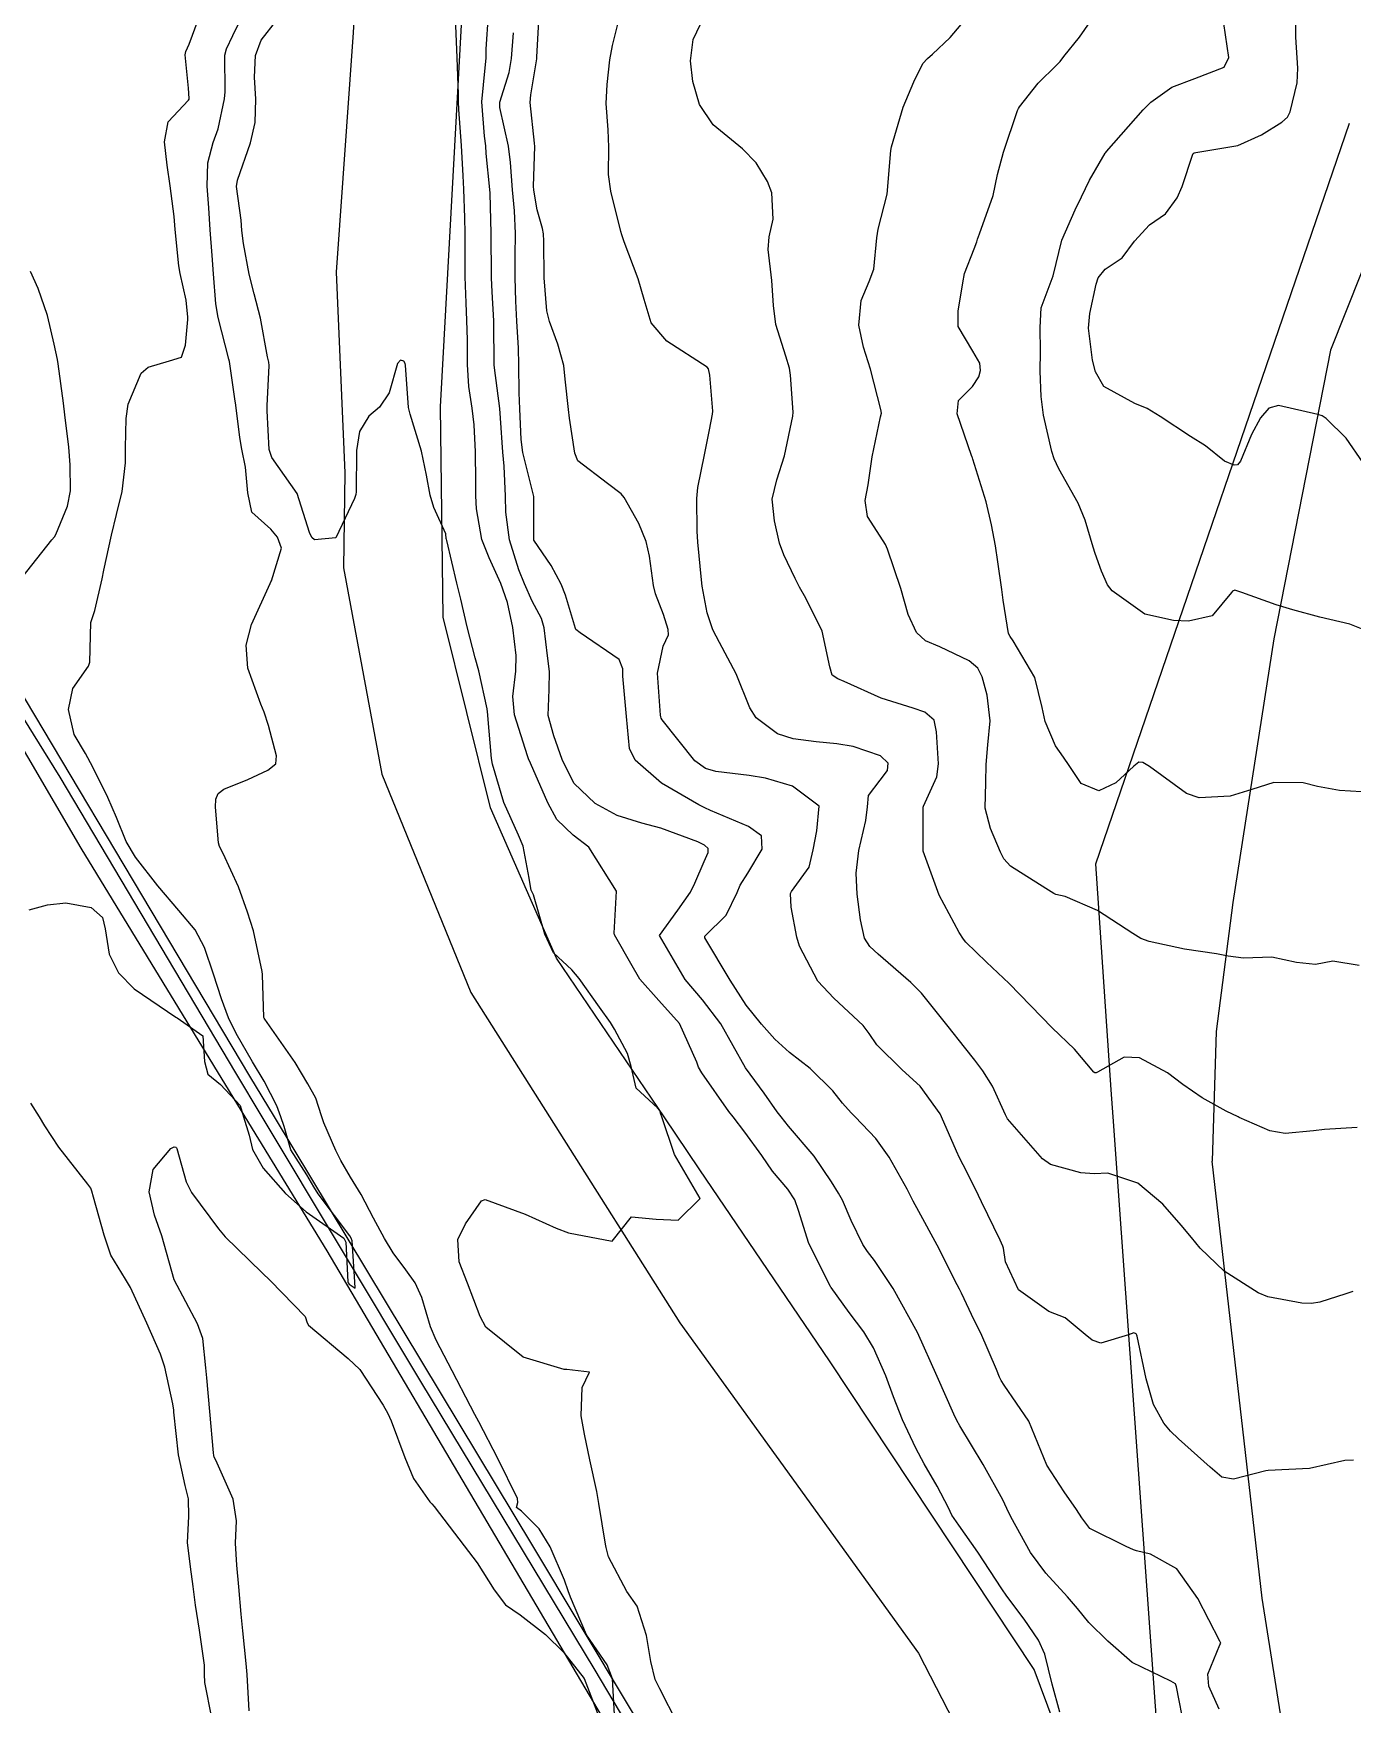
# Model space of a CAD drawing. Header units: metres. Extents: x 307586 to 320046, y 7427249 to 7434250.
# Drawn here: x 319265.1 to 319325.4, y 7428723.1 to 7428799.5 of the extents above; entities that cross this region are included whole.
import ezdxf

# ---------------------------------------------------------------- set-up
doc = ezdxf.new("R2010")
doc.units = ezdxf.units.M
doc.header["$MEASUREMENT"] = 0
for name, color, linetype in [('Canaleta de Drenagem', 151, 'Continuous'), ('Curvas de Nivel 1m', 11, 'Continuous'), ('Curvas de Nivel 5m', 15, 'Continuous'), ('Divisa', 42, 'FENCELINE2'), ('Hidrografia', 140, 'Continuous'), ('Vias Primárias', 230, 'Continuous'), ('Vias Secundárias', 230, 'Continuous')]:
    doc.layers.add(name, color=color, linetype=linetype)
doc.linetypes.add('FENCELINE2', pattern='A,0.25,-0.1,[132,ltypeshp.shx,S=0.1,R=0,X=-0.1,Y=0],-0.1,1', length=1.45)

msp = doc.modelspace()

# ---------------------------------------------------------------- linework, layer by layer
at = {"layer": 'Canaleta de Drenagem'}
msp.add_lwpolyline([(319276.11, 7428749.95), (319274.986, 7428751.815), (319260.626, 7428775.893), (319247.188, 7428798.424), (319229.488, 7428827.932), (319246.6, 7428825.449), (319246.655, 7428825.828), (319229.222, 7428828.475), (319213.609, 7428853.82), (319203.287, 7428871.064), (319202.225, 7428870.428), (319205.739, 7428864.844), (319213.686, 7428851.49), (319223.088, 7428835.659), (319231.339, 7428822.646), (319254.93, 7428783.295), (319267.244, 7428762.234), (319274.755, 7428749.95)], dxfattribs=at)
msp.add_lwpolyline([(319274.755, 7428749.95), (319278.494, 7428743.835), (319294.63, 7428716.523), (319302.378, 7428703.88, 0.180332), (319305.691, 7428701.285, 0.077941), (319312.812, 7428700.196, -0.021658), (319315.07, 7428700.107, -0.005031), (319315.003, 7428701.115), (319311.7, 7428701.271, -0.121681), (319304.206, 7428703.503, -0.192116), (319302.849, 7428705.252), (319296.715, 7428715.674), (319287.924, 7428730.34), (319276.11, 7428749.95)], format="xyb", dxfattribs=at)
at = {"layer": 'Curvas de Nivel 1m', "flags": 128}
for points, elevation in [([(319276.394, 7428749.95), (319276.219, 7428750.454), (319275.634, 7428751.585), (319275.104, 7428752.465), (319274.358, 7428753.771), (319274.01, 7428754.477), (319273.676, 7428755.352), (319273.315, 7428756.486), (319272.908, 7428757.695), (319272.476, 7428758.499), (319271.726, 7428759.386), (319270.773, 7428760.52), (319269.752, 7428761.831), (319269.323, 7428762.537), (319268.879, 7428763.648), (319268.489, 7428764.549), (319267.804, 7428765.943), (319267.457, 7428766.564), (319266.953, 7428767.437), (319266.686, 7428768.571), (319266.879, 7428769.533), (319267.596, 7428770.563), (319267.669, 7428770.749), (319267.709, 7428772.562), (319267.747, 7428772.699), (319267.888, 7428773.1), (319268.222, 7428774.555), (319268.3, 7428774.945), (319268.646, 7428776.549), (319268.883, 7428777.487), (319269.147, 7428778.542), (319269.288, 7428779.855), (319269.287, 7428780.54), (319269.328, 7428781.875), (319269.408, 7428782.539), (319270.017, 7428783.946), (319270.327, 7428784.22), (319271.302, 7428784.517), (319271.847, 7428784.691), (319272.034, 7428785.229), (319272.147, 7428786.413), (319272.144, 7428786.509), (319272.061, 7428787.292), (319271.787, 7428788.513), (319271.727, 7428788.865), (319271.564, 7428790.515), (319271.511, 7428791.114), (319271.339, 7428792.518), (319271.193, 7428793.458), (319271.072, 7428794.521), (319271.24, 7428795.436), (319272.172, 7428796.433), (319272.198, 7428796.484), (319272.204, 7428796.51), (319272.178, 7428796.98), (319272.014, 7428798.512), (319272.045, 7428798.662), (319272.2, 7428798.989), (319272.616, 7428800.107)], 797), ([(319278.276, 7428749.95), (319278.124, 7428750.432), (319277.995, 7428750.803), (319277.633, 7428751.47), (319277.057, 7428752.446), (319275.662, 7428754.417), (319275.633, 7428754.46), (319275.625, 7428754.499), (319275.56, 7428756.461), (319275.549, 7428756.607), (319275.145, 7428758.466), (319274.877, 7428759.317), (319274.464, 7428760.473), (319273.758, 7428762.002), (319273.593, 7428762.314), (319273.546, 7428762.483), (319273.411, 7428764.117), (319273.423, 7428764.485), (319273.531, 7428764.74), (319273.79, 7428764.94), (319274.889, 7428765.376), (319275.803, 7428765.797), (319276.163, 7428766.101), (319276.199, 7428766.456), (319275.827, 7428767.848), (319275.63, 7428768.462), (319275.479, 7428768.822), (319274.88, 7428770.47), (319274.818, 7428771.526), (319275.061, 7428772.468), (319275.902, 7428774.338), (319275.945, 7428774.418), (319275.972, 7428774.459), (319276.432, 7428775.949), (319276.237, 7428776.457), (319275.936, 7428776.817), (319275.075, 7428777.604), (319274.881, 7428778.476), (319274.787, 7428779.661), (319274.618, 7428780.48), (319274.52, 7428781.014), (319274.339, 7428782.485), (319274.3, 7428782.78), (319274.049, 7428784.49), (319274.025, 7428784.599), (319273.53, 7428786.495), (319273.428, 7428787.128), (319273.316, 7428788.498), (319273.255, 7428789.329), (319273.172, 7428790.499), (319273.099, 7428791.515), (319273.032, 7428792.501), (319273.06, 7428793.574), (319273.307, 7428794.498), (319273.524, 7428795.124), (319273.823, 7428796.493), (319273.849, 7428796.821), (319273.835, 7428798.494), (319273.905, 7428798.786), (319274.206, 7428799.389), (319274.571, 7428800.132)], 798), ([(319293.823, 7428749.95), (319293.779, 7428750.08), (319293.719, 7428750.239), (319293.624, 7428750.364), (319292.651, 7428751.273), (319292.41, 7428752.258), (319292.244, 7428752.856), (319291.66, 7428753.958), (319291.473, 7428754.272), (319290.974, 7428754.976), (319290.037, 7428756.287), (319289.697, 7428756.677), (319288.862, 7428757.46), (319288.463, 7428758.309), (319287.949, 7428760.108), (319287.844, 7428760.318), (319287.822, 7428760.397), (319287.748, 7428760.872), (319287.475, 7428762.323), (319287.261, 7428762.832), (319286.587, 7428764.332), (319286.067, 7428766.08), (319286.028, 7428766.338), (319285.862, 7428768.311), (319285.863, 7428768.34), (319285.837, 7428768.606), (319285.444, 7428770.344), (319285.282, 7428770.932), (319284.916, 7428772.35), (319284.626, 7428773.622), (319284.447, 7428774.355), (319283.991, 7428776.3), (319283.97, 7428776.36), (319283.961, 7428776.387), (319283.935, 7428776.606), (319283.391, 7428777.819), (319283.23, 7428778.377), (319283.051, 7428779.295), (319282.833, 7428780.382), (319282.306, 7428782.081), (319282.239, 7428782.388), (319282.099, 7428784.313), (319282.086, 7428784.389), (319282.025, 7428784.507), (319281.867, 7428784.55), (319281.732, 7428784.393), (319281.349, 7428783.057), (319280.913, 7428782.401), (319280.421, 7428781.984), (319279.992, 7428781.292), (319279.854, 7428780.412), (319279.837, 7428778.53), (319279.818, 7428778.412), (319279.762, 7428778.224), (319278.917, 7428776.425), (319277.931, 7428776.334), (319277.809, 7428776.441), (319277.714, 7428776.663), (319277.148, 7428778.448), (319275.977, 7428780.093), (319275.858, 7428780.462), (319275.765, 7428782.228), (319275.769, 7428782.464), (319275.868, 7428784.309), (319275.85, 7428784.463), (319275.793, 7428784.696), (319275.461, 7428786.469), (319275.17, 7428787.579), (319274.951, 7428788.477), (319274.69, 7428789.885), (319274.615, 7428790.482), (319274.577, 7428790.952), (319274.366, 7428792.486), (319274.408, 7428792.768), (319275.008, 7428794.477), (319275.217, 7428795.414), (319275.253, 7428796.474), (319275.195, 7428797.487), (319275.238, 7428798.474), (319275.497, 7428799.178), (319276.217, 7428800.094)], 799), ([(319299.276, 7428749.95), (319299.091, 7428750.178), (319298.491, 7428751.046), (319297.643, 7428752.2), (319296.516, 7428754.211), (319295.679, 7428755.311), (319294.879, 7428756.228), (319293.713, 7428758.24), (319294.555, 7428759.407), (319295.122, 7428760.226), (319295.331, 7428760.64), (319295.757, 7428761.636), (319295.937, 7428762.043), (319295.941, 7428762.218), (319295.765, 7428762.381), (319295.464, 7428762.525), (319293.772, 7428763.156), (319292.9, 7428763.379), (319291.778, 7428763.734), (319290.768, 7428764.28), (319289.797, 7428765.214), (319289.267, 7428766.298), (319288.886, 7428767.367), (319288.625, 7428768.308), (319288.666, 7428769.492), (319288.674, 7428770.308), (319288.595, 7428771.034), (319288.442, 7428772.312), (319288.312, 7428772.738), (319287.895, 7428773.532), (319287.532, 7428774.324), (319287.271, 7428774.968), (319286.855, 7428776.331), (319286.686, 7428777.592), (319286.676, 7428778.333), (319286.611, 7428779.696), (319286.548, 7428780.334), (319286.441, 7428781.893), (319286.409, 7428782.336), (319286.169, 7428784.191), (319286.155, 7428784.339), (319286.129, 7428786.262), (319286.128, 7428786.339), (319286.066, 7428787.669), (319286.036, 7428788.304), (319286.034, 7428788.341), (319286.035, 7428788.379), (319286.02, 7428790.341), (319285.965, 7428792.186), (319285.953, 7428792.343), (319285.79, 7428793.996), (319285.765, 7428794.346), (319285.707, 7428794.789), (319285.583, 7428796.349), (319285.746, 7428797.904), (319285.785, 7428798.346), (319285.779, 7428798.767), (319285.899, 7428800.345)], 801), ([(319306.61, 7428749.95), (319306.549, 7428750.091), (319305.635, 7428751.355), (319304.807, 7428752.108), (319303.654, 7428753.246), (319303.304, 7428753.77), (319303.028, 7428754.13), (319301.681, 7428755.388), (319300.947, 7428756.157), (319300.115, 7428757.76), (319299.992, 7428758.167), (319299.733, 7428759.54), (319299.704, 7428760.171), (319299.744, 7428760.26), (319300.55, 7428761.367), (319300.734, 7428762.16), (319300.904, 7428763.026), (319301.012, 7428764.158), (319299.796, 7428765.067), (319298.558, 7428765.432), (319297.803, 7428765.556), (319296.285, 7428765.736), (319295.808, 7428765.881), (319295.326, 7428766.225), (319293.832, 7428768.102), (319293.781, 7428768.189), (319293.77, 7428768.241), (319293.761, 7428768.314), (319293.613, 7428770.244), (319293.875, 7428771.466), (319294.12, 7428771.998), (319294.108, 7428772.238), (319293.89, 7428772.916), (319293.525, 7428773.871), (319293.433, 7428774.247), (319293.256, 7428775.583), (319293.096, 7428776.253), (319292.771, 7428777.088), (319292.091, 7428778.268), (319291.955, 7428778.43), (319291.336, 7428778.903), (319289.978, 7428779.952), (319289.836, 7428780.292), (319289.6, 7428781.897), (319289.543, 7428782.297), (319289.403, 7428783.686), (319289.336, 7428784.3), (319289.06, 7428785.282), (319288.674, 7428786.311), (319288.554, 7428786.809), (319288.434, 7428788.315), (319288.419, 7428789.994), (319288.403, 7428790.316), (319288.354, 7428790.565), (319288.114, 7428791.423), (319287.961, 7428792.322), (319287.949, 7428792.497), (319288.004, 7428794.321), (319287.998, 7428794.469), (319287.798, 7428796.324), (319287.823, 7428796.677), (319288.096, 7428798.321), (319288.107, 7428798.408), (319288.212, 7428800.32)], 803), ([(319309.582, 7428749.95), (319309.532, 7428750.051), (319308.933, 7428751.357), (319308.49, 7428752.067), (319308.127, 7428752.552), (319307.654, 7428753.145), (319306.912, 7428754.088), (319305.686, 7428755.612), (319305.207, 7428756.105), (319303.706, 7428757.388), (319303.323, 7428757.74), (319303.088, 7428758.129), (319302.897, 7428758.961), (319302.742, 7428760.135), (319302.707, 7428761.09), (319302.819, 7428762.134), (319303.149, 7428763.502), (319303.227, 7428764.128), (319303.273, 7428764.645), (319303.801, 7428765.351), (319304.136, 7428765.789), (319304.16, 7428766.117), (319303.816, 7428766.459), (319302.561, 7428766.88), (319301.822, 7428767.01), (319300.878, 7428767.104), (319299.824, 7428767.233), (319299.109, 7428767.464), (319298.125, 7428768.196), (319297.84, 7428768.652), (319297.214, 7428770.206), (319296.45, 7428771.641), (319296.145, 7428772.217), (319295.891, 7428772.994), (319295.662, 7428774.222), (319295.628, 7428774.502), (319295.468, 7428776.225), (319295.439, 7428776.724), (319295.417, 7428778.225), (319295.461, 7428778.727), (319295.77, 7428780.223), (319295.994, 7428781.365), (319296.136, 7428782.084), (319296.147, 7428782.219), (319296.019, 7428783.857), (319295.952, 7428784.15), (319295.89, 7428784.222), (319294.04, 7428785.419), (319293.324, 7428786.257), (319293.006, 7428787.318), (319292.728, 7428788.263), (319292.098, 7428789.949), (319291.986, 7428790.271), (319291.941, 7428790.436), (319291.484, 7428792.276), (319291.375, 7428793.033), (319291.4, 7428794.277), (319291.361, 7428795.072), (319291.27, 7428796.279), (319291.31, 7428797.15), (319291.436, 7428798.278), (319291.554, 7428798.925), (319291.902, 7428800.273)], 804), ([(319325.703, 7428756.876), (319324.502, 7428757.075), (319323.703, 7428756.927), (319322.83, 7428757.019), (319321.706, 7428757.254), (319320.42, 7428757.209), (319319.707, 7428757.298), (319319.179, 7428757.409), (319317.71, 7428757.628), (319316.097, 7428757.976), (319315.715, 7428758.113), (319315.359, 7428758.343), (319313.734, 7428759.386), (319312.267, 7428760.022), (319311.839, 7428760.123), (319311.744, 7428760.167), (319311.379, 7428760.401), (319309.757, 7428761.411), (319309.45, 7428761.745), (319309.309, 7428762.057), (319308.843, 7428763.134), (319308.6, 7428764.068), (319308.626, 7428765.242), (319308.643, 7428766.068), (319308.72, 7428766.964), (319308.826, 7428768.065), (319308.69, 7428769.228), (319308.465, 7428770.071), (319308.262, 7428770.47), (319307.87, 7428770.8), (319306.534, 7428771.436), (319305.879, 7428771.722), (319305.467, 7428772.104), (319305.079, 7428772.92), (319304.748, 7428774.112), (319304.141, 7428775.907), (319304.043, 7428776.119), (319303.935, 7428776.293), (319303.218, 7428777.404), (319303.117, 7428778.133), (319303.251, 7428778.843), (319303.442, 7428780.128), (319303.822, 7428781.953), (319303.856, 7428782.131), (319303.837, 7428782.299), (319303.356, 7428784.137), (319303.038, 7428785.14), (319302.831, 7428786.142), (319302.935, 7428787.271), (319303.305, 7428788.138), (319303.504, 7428788.713), (319303.644, 7428790.135), (319303.71, 7428790.531), (319304.123, 7428792.13), (319304.29, 7428794.128), (319304.317, 7428794.299), (319304.854, 7428796.12), (319305.344, 7428797.272), (319305.753, 7428798.107), (319305.961, 7428798.339), (319306.199, 7428798.537), (319307.001, 7428799.302), (319307.679, 7428800.085)], 806), ([(319325.802, 7428764.812), (319324.801, 7428764.871), (319323.805, 7428765.063), (319323.141, 7428765.224), (319321.806, 7428765.244), (319320.8, 7428764.923), (319319.8, 7428764.611), (319318.382, 7428764.534), (319317.801, 7428764.732), (319316.11, 7428765.977), (319315.815, 7428766.152), (319315.63, 7428766.167), (319315.393, 7428765.984), (319314.58, 7428765.218), (319313.802, 7428764.862), (319312.986, 7428765.193), (319312.443, 7428766.021), (319312.185, 7428766.393), (319311.822, 7428766.911), (319311.349, 7428768.035), (319311.21, 7428768.668), (319310.866, 7428770.04), (319309.88, 7428771.72), (319309.742, 7428771.913), (319309.671, 7428772.053), (319309.426, 7428773.577), (319309.36, 7428774.058), (319309.184, 7428775.323), (319309.071, 7428776.063), (319308.891, 7428777.015), (319308.647, 7428778.07), (319308.04, 7428780.021), (319308.021, 7428780.079), (319308.013, 7428780.109), (319307.984, 7428780.186), (319307.325, 7428782.087), (319307.388, 7428782.708), (319308.022, 7428783.343), (319308.318, 7428783.786), (319308.387, 7428784.075), (319308.364, 7428784.403), (319308.042, 7428784.953), (319307.36, 7428786.087), (319307.365, 7428786.782), (319307.575, 7428788.085), (319307.657, 7428788.507), (319308.096, 7428789.635), (319308.218, 7428789.961), (319308.254, 7428790.078), (319308.35, 7428790.321), (319308.975, 7428792.067), (319309.169, 7428793.033), (319309.445, 7428794.061), (319310.084, 7428795.963), (319310.121, 7428796.051), (319310.174, 7428796.133), (319311.019, 7428797.208), (319311.869, 7428798.033), (319312.028, 7428798.199), (319312.199, 7428798.424), (319312.921, 7428799.315), (319313.396, 7428800.018)], 807), ([(319325.889, 7428772.242), (319325.279, 7428772.479), (319323.897, 7428772.805), (319322.673, 7428773.127), (319321.905, 7428773.369), (319320.336, 7428773.926), (319320.018, 7428774.033), (319319.914, 7428773.992), (319319.858, 7428773.931), (319318.988, 7428772.852), (319317.893, 7428772.614), (319317.214, 7428772.646), (319315.897, 7428772.943), (319314.415, 7428773.995), (319314.197, 7428774.278), (319313.922, 7428774.902), (319313.635, 7428775.71), (319313.541, 7428776.006), (319313.173, 7428777.24), (319312.86, 7428778.016), (319311.976, 7428779.574), (319311.754, 7428780.032), (319311.646, 7428780.374), (319311.273, 7428782.037), (319311.168, 7428782.886), (319311.12, 7428784.039), (319311.136, 7428784.945), (319311.109, 7428786.039), (319311.169, 7428786.932), (319311.581, 7428788.035), (319311.712, 7428788.4), (319312.103, 7428790.03), (319312.723, 7428791.417), (319313.008, 7428792.021), (319313.372, 7428792.78), (319314.096, 7428794.011), (319314.118, 7428794.046), (319314.154, 7428794.089), (319315.832, 7428795.985), (319316.177, 7428796.344), (319317.133, 7428797.021), (319318.188, 7428797.422), (319319.53, 7428797.94), (319319.75, 7428798.386), (319319.515, 7428799.941)], 808), ([(319325.882, 7428779.861), (319325.109, 7428780.984), (319324.188, 7428781.878), (319324.005, 7428782.002), (319323.82, 7428782.069), (319322.011, 7428782.475), (319321.567, 7428782.357), (319321.188, 7428781.918), (319320.773, 7428781.144), (319320.275, 7428779.927), (319320.145, 7428779.764), (319319.98, 7428779.747), (319319.546, 7428779.937), (319318.673, 7428780.633), (319317.994, 7428781.05), (319316.596, 7428781.974), (319316.008, 7428782.33), (319315.441, 7428782.559), (319314.023, 7428783.35), (319313.649, 7428784.014), (319313.511, 7428784.542), (319313.323, 7428786.017), (319313.39, 7428786.687), (319313.68, 7428788.014), (319313.772, 7428788.318), (319314.083, 7428788.702), (319314.863, 7428789.227), (319315.424, 7428789.99), (319316.11, 7428790.728), (319316.844, 7428791.244), (319317.388, 7428791.967), (319317.615, 7428792.48), (319318.093, 7428793.961), (319318.116, 7428793.997), (319318.154, 7428794.02), (319318.235, 7428794.04), (319320.157, 7428794.361), (319321.236, 7428794.845), (319322.168, 7428795.422), (319322.427, 7428795.651), (319322.55, 7428795.906), (319322.861, 7428797.228), (319322.903, 7428797.903), (319322.801, 7428799.317), (319322.814, 7428799.904)], 809), ([(319302.661, 7428749.95), (319302.482, 7428750.137), (319302.073, 7428750.589), (319301.633, 7428751.147), (319300.599, 7428752.16), (319299.65, 7428752.893), (319298.988, 7428753.512), (319298.368, 7428754.189), (319297.676, 7428755.069), (319296.937, 7428756.208), (319295.788, 7428758.143), (319295.79, 7428758.219), (319296.76, 7428759.177), (319297.264, 7428760.205), (319297.403, 7428760.547), (319297.752, 7428761.093), (319298.404, 7428762.19), (319298.376, 7428762.798), (319297.773, 7428763.224), (319296.041, 7428763.957), (319295.782, 7428764.083), (319295.506, 7428764.223), (319293.798, 7428765.213), (319292.599, 7428766.258), (319292.346, 7428766.79), (319292.199, 7428768.265), (319292.03, 7428770.098), (319292.027, 7428770.268), (319292.027, 7428770.43), (319291.869, 7428770.871), (319290.079, 7428772.09), (319289.882, 7428772.233), (319289.872, 7428772.279), (319289.411, 7428773.811), (319289.211, 7428774.3), (319288.764, 7428775.156), (319287.964, 7428776.32), (319287.959, 7428776.346), (319287.964, 7428778.32), (319287.954, 7428778.369), (319287.461, 7428780.325), (319287.387, 7428780.928), (319287.324, 7428782.327), (319287.287, 7428783.05), (319287.278, 7428784.327), (319287.264, 7428785.098), (319287.191, 7428786.329), (319287.143, 7428787.248), (319287.116, 7428788.33), (319287.116, 7428789.302), (319287.125, 7428790.33), (319287.077, 7428791.367), (319286.982, 7428792.331), (319286.891, 7428793.577), (319286.806, 7428794.333), (319286.414, 7428796.092), (319286.414, 7428796.338), (319286.829, 7428797.691), (319286.95, 7428798.332), (319287.028, 7428799.515)], 802), ([(319264.547, 7428774.6), (319265.929, 7428776.334), (319266.043, 7428776.468), (319266.111, 7428776.578), (319266.64, 7428777.879), (319266.772, 7428778.572), (319266.768, 7428779.769), (319266.703, 7428780.573), (319266.519, 7428782.051), (319266.456, 7428782.575), (319266.216, 7428784.383), (319266.186, 7428784.578), (319266.033, 7428785.276), (319265.723, 7428786.585), (319265.298, 7428787.824), (319264.947, 7428788.597)], 796), ([(319264.887, 7428759.422), (319265.724, 7428759.648), (319266.562, 7428759.735), (319267.723, 7428759.526), (319268.238, 7428759.073), (319268.358, 7428758.55), (319268.541, 7428757.387), (319268.975, 7428756.541), (319269.682, 7428755.809), (319271.596, 7428754.511), (319271.663, 7428754.483), (319272.822, 7428753.66), (319272.911, 7428752.491), (319273.052, 7428751.907), (319273.632, 7428751.43), (319274.529, 7428750.471), (319274.693, 7428749.95)], 797), ([(319265.359, 7428749.95), (319264.971, 7428750.586)], 797), ([(319273.248, 7428722.481), (319272.917, 7428724.104), (319272.908, 7428724.486), (319272.903, 7428724.892), (319272.68, 7428726.49), (319272.49, 7428727.638), (319272.394, 7428728.494), (319272.259, 7428729.393), (319272.125, 7428730.499), (319272.195, 7428731.694), (319272.173, 7428732.498), (319272.018, 7428733.11), (319271.712, 7428734.506), (319271.507, 7428736.454), (319271.503, 7428736.509), (319271.498, 7428736.554), (319271.456, 7428736.838), (319271.089, 7428738.514), (319270.891, 7428739.103), (319270.273, 7428740.522), (319269.517, 7428742.158), (319269.298, 7428742.533), (319268.625, 7428743.635), (319268.319, 7428744.548), (319267.833, 7428746.292), (319267.755, 7428746.557), (319267.706, 7428746.689), (319267.576, 7428746.88), (319266.241, 7428748.574), (319265.603, 7428749.55), (319265.359, 7428749.95)], 797), ([(319274.693, 7428749.95), (319274.955, 7428749.114), (319275.101, 7428748.465), (319275.584, 7428747.613), (319276.611, 7428746.45), (319277.561, 7428745.614), (319279.269, 7428744.414), (319279.363, 7428744.234), (319279.461, 7428742.411), (319279.475, 7428742.363), (319279.522, 7428742.3), (319279.796, 7428742.131), (319279.786, 7428742.407), (319279.659, 7428744.291), (319279.614, 7428744.409), (319279.545, 7428744.522), (319278.104, 7428746.432), (319277.902, 7428746.761), (319277.582, 7428747.303), (319276.848, 7428748.447), (319276.547, 7428749.513), (319276.394, 7428749.95)], 797), ([(319291.651, 7428722.629), (319291.556, 7428724.266), (319291.313, 7428724.911), (319290.373, 7428726.28), (319289.641, 7428727.996), (319289.541, 7428728.288), (319289.36, 7428728.779), (319288.714, 7428730.297), (319288.208, 7428731.119), (319287.399, 7428731.93), (319287.169, 7428732.091), (319287.238, 7428732.322), (319287.215, 7428732.511), (319286.317, 7428734.331), (319285.448, 7428736.01), (319285.273, 7428736.342), (319285.07, 7428736.731), (319284.236, 7428738.352), (319283.494, 7428739.753), (319283.245, 7428740.364), (319282.843, 7428741.697), (319282.537, 7428742.375), (319282.115, 7428742.968), (319281.536, 7428743.742), (319281.129, 7428744.394), (319280.63, 7428745.327), (319280.062, 7428746.405), (319279.581, 7428747.205), (319279.139, 7428747.967), (319278.91, 7428748.42), (319278.36, 7428749.68), (319278.276, 7428749.95)], 798), ([(319294.531, 7428722.228), (319293.726, 7428723.808), (319293.519, 7428724.238), (319293.315, 7428725.063), (319293.117, 7428726.243), (319292.688, 7428727.592), (319292.214, 7428728.257), (319291.376, 7428729.84), (319291.271, 7428730.271), (319291.234, 7428730.421), (319290.935, 7428732.275), (319290.848, 7428732.836), (319290.526, 7428734.279), (319290.276, 7428735.446), (319290.13, 7428736.283), (319290.171, 7428737.578), (319290.516, 7428738.28), (319289.475, 7428738.402), (319289.357, 7428738.409), (319287.483, 7428738.965), (319285.776, 7428740.337), (319285.508, 7428740.833), (319284.928, 7428742.346), (319284.55, 7428743.332), (319284.483, 7428744.351), (319284.835, 7428745.065), (319285.57, 7428746.113), (319285.732, 7428746.176), (319287.561, 7428745.512), (319288.988, 7428744.862), (319289.548, 7428744.654), (319291.543, 7428744.27), (319292.427, 7428745.39), (319293.559, 7428745.285), (319294.558, 7428745.229), (319295.573, 7428746.22), (319294.403, 7428748.232), (319293.823, 7428749.95)], 799), ([(319317.728, 7428721.946), (319317.345, 7428723.907), (319317.336, 7428723.95), (319317.304, 7428724.043), (319317.096, 7428724.163), (319315.319, 7428725.02), (319314.204, 7428725.991), (319313.341, 7428726.847), (319312.817, 7428727.477), (319312.363, 7428728.015), (319311.369, 7428729.092), (319310.674, 7428730.037), (319309.775, 7428731.671), (319309.595, 7428732.048), (319309.407, 7428732.444), (319308.509, 7428734.059), (319307.449, 7428735.825), (319307.309, 7428736.081), (319307.173, 7428736.365), (319306.408, 7428738.091), (319305.503, 7428740.1), (319304.398, 7428742.111), (319303.536, 7428743.397), (319303.219, 7428743.804), (319303.002, 7428744.128), (319302.48, 7428745.216), (319302.073, 7428746.142), (319301.899, 7428746.468), (319301.581, 7428746.98), (319300.779, 7428748.158), (319299.613, 7428749.535), (319299.276, 7428749.95)], 801), ([(319319.297, 7428722.873), (319318.822, 7428723.935), (319318.782, 7428724.472), (319319.332, 7428725.819), (319319.374, 7428725.889), (319319.369, 7428725.93), (319319.334, 7428725.994), (319318.323, 7428727.94), (319317.373, 7428729.301), (319316.154, 7428729.968), (319315.516, 7428730.11), (319315.385, 7428730.162), (319315.049, 7428730.321), (319313.394, 7428731.137), (319313.02, 7428731.627), (319312.782, 7428732.009), (319312.212, 7428732.819), (319311.423, 7428734.03), (319310.605, 7428736.038), (319309.469, 7428737.691), (319309.331, 7428737.911), (319309.264, 7428738.053), (319309.127, 7428738.407), (319308.405, 7428740.066), (319308.099, 7428740.661), (319307.521, 7428741.892), (319307.432, 7428742.081), (319307.323, 7428742.284), (319306.403, 7428744.091), (319305.566, 7428745.627), (319305.311, 7428746.103), (319305.037, 7428746.647), (319304.219, 7428748.114), (319303.606, 7428748.962), (319302.661, 7428749.95)], 802), ([(319325.437, 7428734.26), (319325.049, 7428734.251), (319323.433, 7428733.88), (319321.548, 7428733.792), (319321.431, 7428733.774), (319319.952, 7428733.398), (319319.426, 7428733.486), (319318.888, 7428733.935), (319317.446, 7428735.235), (319317.082, 7428735.59), (319316.766, 7428735.96), (319316.3, 7428736.81), (319315.969, 7428737.975), (319315.554, 7428739.928), (319315.54, 7428739.98), (319315.504, 7428740.042), (319315.406, 7428740.079), (319315.151, 7428739.984), (319313.888, 7428739.605), (319313.499, 7428739.742), (319313.168, 7428740.005), (319312.26, 7428740.768), (319311.513, 7428741.063), (319310.132, 7428742.044), (319309.536, 7428743.321), (319309.436, 7428743.946), (319309.406, 7428744.052), (319309.283, 7428744.318), (319308.431, 7428746.067), (319308.156, 7428746.649), (319307.59, 7428747.759), (319307.425, 7428748.082), (319307.294, 7428748.387), (319306.61, 7428749.95)], 803), ([(319325.407, 7428741.979), (319325.097, 7428741.864), (319323.91, 7428741.486), (319323.518, 7428741.423), (319323.074, 7428741.442), (319321.521, 7428741.734), (319321.086, 7428741.914), (319319.537, 7428742.899), (319318.437, 7428743.947), (319318.041, 7428744.436), (319317.563, 7428745.009), (319316.723, 7428745.968), (319315.582, 7428746.931), (319314.205, 7428747.376), (319313.586, 7428747.355), (319312.98, 7428747.403), (319311.59, 7428747.776), (319311.216, 7428748.034), (319309.62, 7428749.871), (319309.582, 7428749.95)], 804), ([(319274.941, 7428722.809), (319274.851, 7428724.465), (319274.814, 7428724.962), (319274.665, 7428726.467), (319274.588, 7428727.22), (319274.481, 7428728.469), (319274.377, 7428729.456), (319274.33, 7428730.47), (319274.367, 7428731.492), (319274.214, 7428732.472), (319273.421, 7428734.264), (319273.347, 7428734.406), (319273.327, 7428734.481), (319273.315, 7428734.592), (319273.156, 7428736.484), (319273.005, 7428738.024), (319272.971, 7428738.488), (319272.824, 7428739.827), (319272.587, 7428740.494), (319271.523, 7428742.51), (319270.954, 7428744.516), (319270.619, 7428745.457), (319270.383, 7428746.522), (319270.557, 7428747.546), (319271.359, 7428748.512), (319271.521, 7428748.583), (319271.594, 7428748.571), (319271.626, 7428748.542), (319271.638, 7428748.509), (319272.068, 7428746.993), (319272.314, 7428746.499), (319273.548, 7428744.832), (319273.853, 7428744.477), (319275.527, 7428742.845), (319275.928, 7428742.456), (319277.507, 7428740.828), (319277.602, 7428740.537), (319277.658, 7428740.438), (319279.48, 7428738.91), (319280.008, 7428738.405), (319281.07, 7428736.78), (319281.288, 7428736.392), (319281.448, 7428736.062), (319282.061, 7428734.38), (319282.456, 7428733.417), (319283.208, 7428732.363), (319283.301, 7428732.26), (319283.401, 7428732.14), (319284.779, 7428730.346), (319285.371, 7428729.574), (319286.153, 7428728.328), (319286.676, 7428727.649), (319287.342, 7428727.187), (319288.493, 7428726.298), (319289.321, 7428725.488), (319290.264, 7428724.28), (319290.873, 7428722.689)], 798)]:
    msp.add_lwpolyline(points, dxfattribs=dict(at, elevation=elevation))
at = {"layer": 'Curvas de Nivel 5m', "flags": 128}
for points, elevation in [([(319297.078, 7428749.95), (319296.881, 7428750.207), (319295.64, 7428751.97), (319295.496, 7428752.221), (319295.411, 7428752.456), (319294.623, 7428754.23), (319293.679, 7428755.279), (319292.812, 7428756.253), (319292.4, 7428756.96), (319291.712, 7428758.171), (319291.658, 7428758.271), (319291.639, 7428758.346), (319291.743, 7428760.27), (319290.476, 7428762.283), (319289.768, 7428762.84), (319289.018, 7428763.544), (319288.611, 7428764.308), (319287.81, 7428766.119), (319287.726, 7428766.321), (319287.671, 7428766.465), (319287.08, 7428768.328), (319287.005, 7428769.169), (319287.145, 7428770.327), (319287.155, 7428771.042), (319287.01, 7428772.329), (319286.764, 7428773.462), (319286.455, 7428774.334), (319285.92, 7428775.508), (319285.593, 7428776.343), (319285.347, 7428777.746), (319285.317, 7428778.35), (319285.31, 7428779.002), (319285.302, 7428780.35), (319285.24, 7428781.596), (319285.144, 7428782.353), (319284.994, 7428783.336), (319284.931, 7428784.356), (319284.924, 7428785.473), (319284.904, 7428786.357), (319284.869, 7428787.166), (319284.827, 7428788.359), (319284.825, 7428789.626), (319284.824, 7428790.359), (319284.809, 7428791.059), (319284.769, 7428792.36), (319284.738, 7428792.969), (319284.651, 7428794.362), (319284.533, 7428795.999), (319284.524, 7428796.365), (319284.524, 7428796.712), (319284.466, 7428798.366), (319284.382, 7428800.206)], 800), ([(319320.165, 7428749.95), (319319.626, 7428750.223), (319318.517, 7428750.832), (319317.638, 7428751.442), (319316.938, 7428751.967), (319315.653, 7428752.66), (319314.952, 7428752.688), (319313.737, 7428751.999), (319313.671, 7428751.971), (319313.643, 7428751.968), (319313.615, 7428751.972), (319313.575, 7428752.001), (319312.688, 7428753.044), (319311.663, 7428754.03), (319309.693, 7428756.05), (319308.659, 7428757.022), (319307.712, 7428757.942), (319307.608, 7428758.081), (319307.418, 7428758.382), (319306.503, 7428760.092), (319305.763, 7428762.1), (319305.76, 7428764.1), (319305.765, 7428764.118), (319305.784, 7428764.154), (319306.398, 7428765.5), (319306.467, 7428766.093), (319306.372, 7428767.55), (319306.275, 7428768.096), (319305.838, 7428768.454), (319305.313, 7428768.634), (319303.848, 7428769.093), (319302.153, 7428769.852), (319301.86, 7428769.986), (319301.602, 7428770.153), (319301.495, 7428770.525), (319301.147, 7428772.157), (319300.403, 7428773.66), (319300.109, 7428774.168), (319299.909, 7428774.567), (319299.399, 7428775.652), (319299.2, 7428776.181), (319298.967, 7428777.209), (319298.864, 7428778.186), (319299.072, 7428779.078), (319299.42, 7428780.178), (319299.811, 7428781.983), (319299.825, 7428782.173), (319299.705, 7428783.86), (319299.653, 7428784.176), (319299.485, 7428784.724), (319299.037, 7428786.185), (319298.922, 7428787.047), (319298.84, 7428788.188), (319298.675, 7428789.61), (319298.718, 7428790.191), (319298.91, 7428790.987), (319298.853, 7428792.189), (319298.644, 7428792.709), (319298.137, 7428793.561), (319297.499, 7428794.206), (319296.159, 7428795.3), (319295.535, 7428796.23), (319295.237, 7428797.288), (319295.128, 7428798.236), (319295.243, 7428799.199), (319295.738, 7428800.227)], 805), ([(319312.016, 7428722.745), (319311.66, 7428724.025), (319311.323, 7428725.395), (319311.045, 7428726.033), (319310.391, 7428726.991), (319309.595, 7428728.048), (319309.358, 7428728.384), (319308.268, 7428730.061), (319307.395, 7428731.29), (319307.079, 7428731.754), (319306.92, 7428732.077), (319306.4, 7428733.072), (319305.815, 7428734.094), (319305.434, 7428734.812), (319304.821, 7428736.106), (319304.414, 7428737.16), (319304.056, 7428738.114), (319303.492, 7428739.394), (319303.051, 7428740.127), (319302.39, 7428741.015), (319301.555, 7428742.15), (319301.54, 7428742.167), (319301.523, 7428742.194), (319300.532, 7428744.16), (319300.061, 7428745.669), (319299.894, 7428746.167), (319299.578, 7428746.645), (319298.878, 7428747.472), (319298.388, 7428748.188), (319297.609, 7428749.258), (319297.078, 7428749.95)], 800), ([(319325.617, 7428749.476), (319324.12, 7428749.371), (319323.614, 7428749.31), (319322.314, 7428749.198), (319321.614, 7428749.312), (319320.216, 7428749.924), (319320.165, 7428749.95)], 805)]:
    msp.add_lwpolyline(points, dxfattribs=dict(at, elevation=elevation))
at = {"layer": 'Divisa'}
for points in [[(319314.451, 7428749.95), (319314.361, 7428751.198), (319313.659, 7428761.53), (319325.256, 7428795.374)], [(319317.165, 7428712.197), (319314.451, 7428749.95)]]:
    msp.add_lwpolyline(points, dxfattribs=at)
at = {"layer": 'Hidrografia'}
for points in [[(319275.545, 7428749.95), (319274.337, 7428751.966), (319266.31, 7428765.486), (319256.56, 7428781.159), (319246.543, 7428798.555), (319235.611, 7428816.709), (319224.46, 7428835.078), (319212.558, 7428854.572), (319202.54, 7428870.256), (319195.482, 7428886.255), (319192.489, 7428891.753), (319185.386, 7428899.37), (319176.09, 7428909.745), (319165.587, 7428920.73), (319158.953, 7428927.365), (319145.039, 7428939.903)], [(319309.716, 7428700.765), (319304.132, 7428702.636), (319302.248, 7428704.84), (319298.308, 7428711.952), (319290.767, 7428724.659), (319282.795, 7428737.852), (319275.545, 7428749.95)]]:
    msp.add_lwpolyline(points, dxfattribs=at)
at = {"layer": 'Vias Primárias'}
for points, elevation in [([(319371.829, 7428835.075), (319360.54, 7428827.091), (319349.571, 7428818.417), (319342.435, 7428812.183), (319334.285, 7428804.358), (319332.065, 7428800.873), (319327.805, 7428793.01), (319325.801, 7428788.521), (319324.395, 7428785), (319321.807, 7428771.804), (319319.919, 7428759.759), (319319.16, 7428753.858), (319318.985, 7428747.932)], 816.516), ([(319371.829, 7428835.075), (319360.54, 7428827.091), (319349.571, 7428818.417), (319342.435, 7428812.183), (319334.285, 7428804.358), (319332.065, 7428800.873), (319327.805, 7428793.01), (319325.801, 7428788.521), (319324.395, 7428785), (319321.807, 7428771.804), (319319.919, 7428759.759), (319319.16, 7428753.858), (319318.985, 7428747.932)], 816.516), ([(319325.148, 7428703.432), (319321.265, 7428727.959), (319318.985, 7428747.932)], 795.493), ([(319325.148, 7428703.432), (319321.265, 7428727.959), (319318.985, 7428747.932)], 795.493)]:
    msp.add_lwpolyline(points, dxfattribs=dict(at, elevation=elevation))
at = {"layer": 'Vias Secundárias'}
for points, elevation in [([(319293.917, 7428749.95), (319288.999, 7428757.207), (319285.984, 7428764.086), (319283.818, 7428772.794), (319283.701, 7428782.42), (319284.769, 7428801.831), (319285.835, 7428810.109), (319287.648, 7428817.776), (319293.567, 7428830.266), (319305.507, 7428850.001), (319315.273, 7428863.802), (319324.957, 7428870.665), (319345.86, 7428879.829), (319367.881, 7428888.738), (319395.203, 7428898.674), (319405.86, 7428901.337), (319435.623, 7428910.651), (319449.961, 7428918.848), (319462.061, 7428925.162), (319479.092, 7428932.766), (319498.714, 7428940.115), (319516.61, 7428946.774), (319525.64, 7428951.703)], 795.493), ([(319293.917, 7428749.95), (319288.999, 7428757.207), (319285.984, 7428764.086), (319283.818, 7428772.794), (319283.701, 7428782.42), (319284.769, 7428801.831), (319285.835, 7428810.109), (319287.648, 7428817.776), (319293.567, 7428830.266), (319305.507, 7428850.001), (319315.273, 7428863.802), (319324.957, 7428870.665), (319345.86, 7428879.829), (319367.881, 7428888.738), (319395.203, 7428898.674), (319405.86, 7428901.337), (319435.623, 7428910.651), (319449.961, 7428918.848), (319462.061, 7428925.162), (319479.092, 7428932.766), (319498.714, 7428940.115), (319516.61, 7428946.774), (319525.64, 7428951.703)], 795.493), ([(319332.44, 7428878.608), (319324.378, 7428875.224), (319317.38, 7428870.678), (319313.732, 7428867.375), (319307.759, 7428860.853), (319302.535, 7428854.028), (319297.246, 7428845.326), (319293.252, 7428839.617), (319290.695, 7428834.883), (319287.929, 7428828.36), (319283.937, 7428819.351), (319282.13, 7428816.15), (319280.25, 7428808.566), (319279.704, 7428799.525), (319278.919, 7428788.57), (319279.327, 7428779.393), (319279.26, 7428775.051), (319281.014, 7428765.626), (319285.082, 7428755.638), (319288.679, 7428749.95)], 800.863), ([(319332.44, 7428878.608), (319324.378, 7428875.224), (319317.38, 7428870.678), (319313.732, 7428867.375), (319307.759, 7428860.853), (319302.535, 7428854.028), (319297.246, 7428845.326), (319293.252, 7428839.617), (319290.695, 7428834.883), (319287.929, 7428828.36), (319283.937, 7428819.351), (319282.13, 7428816.15), (319280.25, 7428808.566), (319279.704, 7428799.525), (319278.919, 7428788.57), (319279.327, 7428779.393), (319279.26, 7428775.051), (319281.014, 7428765.626), (319285.082, 7428755.638), (319288.679, 7428749.95)], 800.863), ([(319288.679, 7428749.95), (319294.634, 7428740.536), (319305.546, 7428725.439), (319313.293, 7428710.4), (319317.537, 7428702.858), (319320.984, 7428696.255), (319325.735, 7428691.565), (319328.504, 7428689.122)], 800.863), ([(319288.679, 7428749.95), (319294.634, 7428740.536), (319305.546, 7428725.439), (319313.293, 7428710.4), (319317.537, 7428702.858), (319320.984, 7428696.255), (319325.735, 7428691.565), (319328.504, 7428689.122)], 800.863), ([(319325.148, 7428703.432), (319320.465, 7428705.707), (319316.661, 7428710.879), (319312.375, 7428720.558), (319310.838, 7428724.698), (319301.482, 7428738.801), (319295.555, 7428747.534), (319293.917, 7428749.95)], 795.493), ([(319325.148, 7428703.432), (319320.465, 7428705.707), (319316.661, 7428710.879), (319312.375, 7428720.558), (319310.838, 7428724.698), (319301.482, 7428738.801), (319295.555, 7428747.534), (319293.917, 7428749.95)], 795.493)]:
    msp.add_lwpolyline(points, dxfattribs=dict(at, elevation=elevation))

doc.saveas('drawing.dxf')
